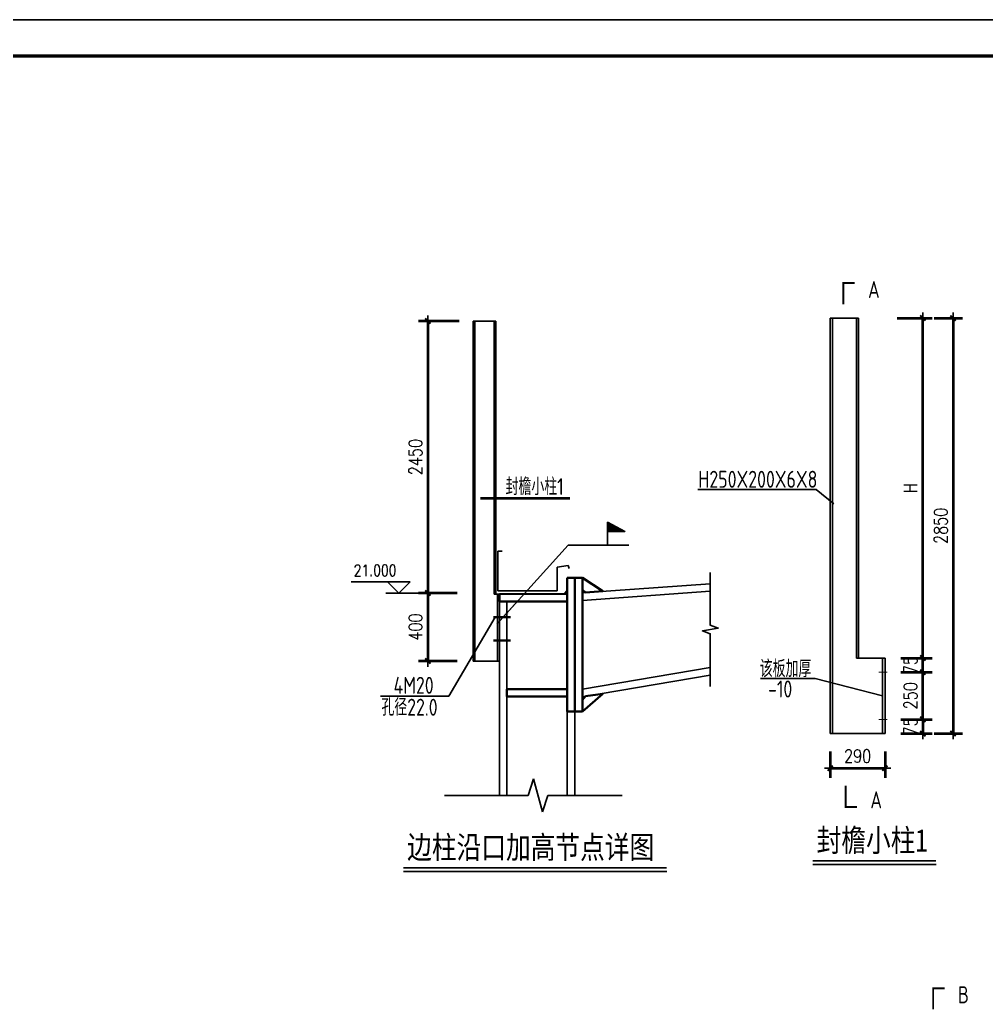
# Model space of a CAD drawing. Extents: x 69728788 to 150676229, y 15322671 to 43663798.
# Drawn here: x 75266592 to 75297317, y 19766204 to 19797703 of the extents above; entities that cross this region are included whole.
import ezdxf
from ezdxf.enums import TextEntityAlignment as Align

# ---------------------------------------------------------------- set-up
doc = ezdxf.new("R2010")
doc.units = 0
doc.header["$LTSCALE"] = 1000
doc.header["$MEASUREMENT"] = 0
doc.layers.get('0').update_dxf_attribs({"linetype": 'CONTINUOUS'})
doc.layers.get('DEFPOINTS').update_dxf_attribs({"linetype": 'CONTINUOUS'})
for name, color, linetype in [('11', 3, 'CONTINUOUS'), ('AXIS', 3, 'CONTINUOUS'), ('OTHER', 7, 'CONTINUOUS'), ('PUB_DIM', 3, 'CONTINUOUS'), ('PUB_TEXT', 7, 'CONTINUOUS'), ('PUB_TITLE', 4, 'CONTINUOUS'), ('水平支撑', 4, 'CONTINUOUS')]:
    doc.layers.add(name, color=color, linetype=linetype)
doc.layers.add('12', color=2, linetype='CONTINUOUS', lineweight=35)
doc.layers.add('次梁箍筋', color=1, linetype='CONTINUOUS', lineweight=40)
doc.styles.add('-楷体_GB2312', font='', dxfattribs={"width": 0.8})
doc.styles.add('DIM_FONT', font='SIMPLEX.shx', dxfattribs={"width": 0.8})
doc.styles.add('TSSD_Rein', font='atssdeng.shx', dxfattribs={"width": 0.7, "bigfont": 'atssdchn.shx'})
doc.styles.get('-楷体_GB2312').set_extended_font_data('SimSun')
doc.dimstyles.new('DIMN0.2', dxfattribs={"dimtxt": 350, "dimasz": 1, "dimexe": 250, "dimexo": 300, "dimgap": 150, "dimtad": 1, "dimdec": 0, "dimlfac": 0.2, "dimzin": 0, "dimdsep": 46, "dimtxsty": 'DIM_FONT', "dimblk": '_DIMX', "dimcen": 0.09, "dimclrt": 7, "dimadec": 0, "dimazin": 0, "dimtfac": 1, "dimtdec": 0, "dimtix": 1, "dimtmove": 2, "dimatfit": 3, "dimldrblk": '_DIMX', "dimfxl": 1, "dimtolj": 1, "dimtzin": 0, "dimarcsym": 0})
doc.dimstyles.new('DIMN0.25', dxfattribs={"dimtxt": 350, "dimasz": 1, "dimexe": 250, "dimexo": 300, "dimgap": 150, "dimtad": 1, "dimdec": 0, "dimlfac": 0.25, "dimzin": 0, "dimdsep": 46, "dimtxsty": 'DIM_FONT', "dimblk": '_DIMX', "dimcen": 0.09, "dimclrt": 7, "dimadec": 0, "dimazin": 0, "dimtfac": 1, "dimtdec": 0, "dimtix": 1, "dimtmove": 2, "dimatfit": 3, "dimldrblk": '_DIMX', "dimfxl": 1, "dimtolj": 1, "dimtzin": 0, "dimarcsym": 0})

# ---------------------------------------------------------------- blocks, each defined once
blk = doc.blocks.new('_DIMX')
blk.add_line((-150, 0), (150, 0))
at = {"const_width": 50}
blk.add_lwpolyline([(-70, -70), (70, 70)], dxfattribs=at)
blk = doc.blocks.new('*D1604')
at = {"layer": 'AXIS', "color": 0, "lineweight": -2}
for p, q in [((76380954, 21152585), (76381703, 21152585)), ((76381453, 21152584), (76381453, 21141586)), ((76380954, 21141585), (76381703, 21141585))]:
    blk.add_line(p, q, dxfattribs=at)
at = {"layer": 'DEFPOINTS', "color": 0}
for p in [(76380654, 21152585), (76380654, 21141585), (76381453, 21141585)]:
    blk.add_point(p, dxfattribs=at)
at = {"layer": 'AXIS', "color": 0, "lineweight": -2}
for p, rotation in [((76381453, 21152585), 90), ((76381453, 21141585), 270)]:
    blk.add_blockref('_DIMX', p, dxfattribs=dict(at, rotation=rotation))
at = {"layer": 'AXIS', "color": 7, "insert": (76381128, 21147085), "char_height": 350, "attachment_point": 5, "rotation": 90, "style": 'DIM_FONT'}
blk.add_mtext('\\A1;2850', dxfattribs=at)
blk = doc.blocks.new('*D1605')
at = {"layer": 'AXIS', "color": 0, "lineweight": -2}
for p, q in [((76380072, 21141960), (76380903, 21141960)), ((76380653, 21141961), (76380653, 21141962)), ((76380653, 21141960), (76380653, 21141585)), ((76380072, 21141585), (76380903, 21141585)), ((76380653, 21141584), (76380653, 21141583))]:
    blk.add_line(p, q, dxfattribs=at)
at = {"layer": 'DEFPOINTS', "color": 0}
for p in [(76379772, 21141960), (76379772, 21141585), (76380653, 21141585)]:
    blk.add_point(p, dxfattribs=at)
at = {"layer": 'AXIS', "color": 0, "lineweight": -2}
for p, rotation in [((76380653, 21141960), 270), ((76380653, 21141585), 90)]:
    blk.add_blockref('_DIMX', p, dxfattribs=dict(at, rotation=rotation))
at = {"layer": 'AXIS', "color": 7, "insert": (76380328, 21141773), "char_height": 350, "attachment_point": 5, "rotation": 90, "style": 'DIM_FONT'}
blk.add_mtext('\\A1;75', dxfattribs=at)
blk = doc.blocks.new('*D1608')
at = {"layer": 'AXIS', "color": 0, "lineweight": -2}
for p, q in [((76380072, 21143585), (76380903, 21143585)), ((76380653, 21143586), (76380653, 21143587)), ((76380653, 21143210), (76380653, 21143585)), ((76380072, 21143210), (76380903, 21143210)), ((76380653, 21143209), (76380653, 21143208))]:
    blk.add_line(p, q, dxfattribs=at)
at = {"layer": 'DEFPOINTS', "color": 0}
for p in [(76379772, 21143585), (76380653, 21143585), (76379772, 21143210)]:
    blk.add_point(p, dxfattribs=at)
at = {"layer": 'AXIS', "color": 0, "lineweight": -2}
for p, rotation in [((76380653, 21143585), 270), ((76380653, 21143210), 90)]:
    blk.add_blockref('_DIMX', p, dxfattribs=dict(at, rotation=rotation))
at = {"layer": 'AXIS', "color": 7, "insert": (76380328, 21143398), "char_height": 350, "attachment_point": 5, "rotation": 90, "style": 'DIM_FONT'}
blk.add_mtext('\\A1;75', dxfattribs=at)
blk = doc.blocks.new('_ARROW')
blk.add_solid([(0, 0), (-1, 0.1), (-1, -0.1)])
blk = doc.blocks.new('*D1617')
at = {"layer": 'AXIS', "color": 0, "lineweight": -2}
for p, q in [((76368372, 21152506), (76367287, 21152506)), ((76367537, 21152505), (76367537, 21145307)), ((76368312, 21145306), (76367287, 21145306))]:
    blk.add_line(p, q, dxfattribs=at)
at = {"layer": 'DEFPOINTS', "color": 0}
for p in [(76368672, 21152506), (76367537, 21145306), (76368612, 21145306)]:
    blk.add_point(p, dxfattribs=at)
at = {"layer": 'AXIS', "color": 0, "lineweight": -2}
for p, rotation in [((76367537, 21152506), 90), ((76367537, 21145306), 270)]:
    blk.add_blockref('_DIMX', p, dxfattribs=dict(at, rotation=rotation))
at = {"layer": 'AXIS', "color": 7, "insert": (76367212, 21148906), "char_height": 350, "attachment_point": 5, "rotation": 90, "style": 'DIM_FONT'}
blk.add_mtext('\\A1;2450', dxfattribs=at)
blk = doc.blocks.new('*D1618')
at = {"layer": 'AXIS', "color": 0, "lineweight": -2}
for p, q in [((76368312, 21145306), (76367287, 21145306)), ((76367537, 21145305), (76367537, 21143507)), ((76368318, 21143506), (76367287, 21143506))]:
    blk.add_line(p, q, dxfattribs=at)
at = {"layer": 'DEFPOINTS', "color": 0}
for p in [(76368612, 21145306), (76367537, 21143506), (76368618, 21143506)]:
    blk.add_point(p, dxfattribs=at)
at = {"layer": 'AXIS', "color": 0, "lineweight": -2}
for p, rotation in [((76367537, 21145306), 90), ((76367537, 21143506), 270)]:
    blk.add_blockref('_DIMX', p, dxfattribs=dict(at, rotation=rotation))
at = {"layer": 'AXIS', "color": 7, "insert": (76367212, 21144406), "char_height": 350, "attachment_point": 5, "rotation": 90, "style": 'DIM_FONT'}
blk.add_mtext('\\A1;400', dxfattribs=at)
blk = doc.blocks.new('11')
at = {"layer": 'PUB_TEXT'}
h = blk.add_hatch(dxfattribs=at)
h.set_pattern_fill('ANSI31', color=256, scale=1.6, style=0)
h.set_pattern_definition([(45, (76300350.64995, 20953786.20112), (-0.14142135624, 0.14142135624), [])])
h.paths.add_polyline_path([(76372299.4, 21146938.2), (76372757.5, 21146938.2), (76372299.4, 21147178.2)])
blk.add_line((76368934.2, 21147815.1), (76371300.1, 21147815.1))
at = {"layer": '11'}
for p, q in [((76371633, 21145312.6), (76375021.2, 21145553.1)), ((76371633, 21145112), (76375021.2, 21145352.5)), ((76369433, 21139959.4), (76369433, 21145078.4)), ((76369633, 21139959.4), (76369633, 21145094.4)), ((76371633, 21142762.9), (76375021.2, 21143331.2)), ((76371633, 21142561), (76375021.2, 21143129.3)), ((76371233, 21139948.9), (76371233, 21142167)), ((76371433, 21139948.9), (76371433, 21142167))]:
    blk.add_line(p, q, dxfattribs=at)
at = {"layer": '12'}
for p, q in [((76371233, 21142167), (76371233, 21145706.7)), ((76371233, 21145706.7), (76371433, 21145706.7)), ((76371233, 21145674.7), (76371233, 21145360.6)), ((76371433, 21142167), (76371433, 21145706.7)), ((76371433, 21145706.7), (76371433, 21142167)), ((76371433, 21145706.7), (76371633, 21145706.7)), ((76371633, 21145706.7), (76371633, 21142167)), ((76371633, 21145392.6), (76371633, 21145706.7)), ((76371633, 21145706.7), (76372175.3, 21145356)), ((76371233, 21145360.6), (76371153.3, 21145274.2)), ((76371712.7, 21145319), (76371633, 21145392.6)), ((76372175.3, 21145356), (76371712.7, 21145319)), ((76369433, 21145279), (76371233, 21145280.6)), ((76369433, 21145078.4), (76369433, 21145279)), ((76371233, 21145080), (76369433, 21145078.4)), ((76371233, 21145280.6), (76371233, 21145080)), ((76369633, 21142562), (76369633, 21142762)), ((76369633, 21142762), (76371233, 21142762)), ((76371233, 21142762), (76371233, 21142562)), ((76371233, 21142562), (76369633, 21142562)), ((76372171.8, 21142635.8), (76371633, 21142167)), ((76371633, 21142481), (76371712.2, 21142572)), ((76371633, 21142167), (76371633, 21142481)), ((76371712.2, 21142572), (76372171.8, 21142635.8)), ((76371433, 21142167), (76371233, 21142167)), ((76371633, 21142167), (76371433, 21142167))]:
    blk.add_line(p, q, dxfattribs=at)
at = {"layer": 'AXIS'}
blk.add_line((76367287.4, 21145305.6), (76366427, 21145305.6), dxfattribs=at)
at = {"layer": 'AXIS', "const_width": 25}
for points in [[(76379716, 21143210.5), (76379482.3, 21143210.5)], [(76379716, 21141960.5), (76379482.7, 21141960.5)]]:
    blk.add_lwpolyline(points, dxfattribs=at)
at = {"layer": 'AXIS', "color": 7, "linetype": 'Continuous', "const_width": 46.7}
for points in [[(76366889.6, 21138031.5), (76373869.7, 21138031.5)], [(76377737.2, 21138217.4), (76381005.6, 21138217.4)]]:
    blk.add_lwpolyline(points, dxfattribs=at)
at = {"layer": 'AXIS', "color": 7, "linetype": 'Continuous'}
for points in [[(76377737.2, 21138117.4), (76381005.6, 21138117.4)], [(76366889.6, 21137931.5), (76373869.7, 21137931.5)]]:
    blk.add_lwpolyline(points, dxfattribs=at)
at = {"layer": 'OTHER'}
for p, q in [((76370193.7, 21139948.9), (76370333.7, 21140388.9)), ((76370333.7, 21140388.9), (76370573.7, 21139508.9)), ((76367977.6, 21139948.9), (76370193.7, 21139948.9)), ((76370573.7, 21139508.9), (76370713.7, 21139948.9)), ((76370713.7, 21139948.9), (76372686.1, 21139948.9))]:
    blk.add_line(p, q, dxfattribs=at)
at = {"layer": 'PUB_DIM'}
for p, q in [((76366773.2, 21145605.6), (76365510.3, 21145605.6)), ((76366773.2, 21145305.6), (76366473.2, 21145605.6)), ((76366473.2, 21145605.6), (76367073.2, 21145605.6)), ((76367073.2, 21145605.6), (76366773.2, 21145305.6))]:
    blk.add_line(p, q, dxfattribs=at)
at = {"layer": 'PUB_DIM', "const_width": 50}
for points in [[(76378846.3, 21153515.2), (76378545.9, 21153515.2), (76378545.9, 21152954.1)], [(76378907.4, 21139641.5), (76378607.1, 21139641.5), (76378607.1, 21140202.6)], [(76381227.7, 21134841.6), (76380927.3, 21134841.6), (76380927.3, 21134280.4)]]:
    blk.add_lwpolyline(points, dxfattribs=at)
at = {"layer": 'PUB_DIM', "elevation": 231000}
blk.add_lwpolyline([(76375021.2, 21145853.1), (76375021.2, 21144453.7), (76375231.2, 21144377.3), (76374811.2, 21144303.2), (76375021.2, 21144228.7), (76375021.2, 21142829.3)], dxfattribs=at)
at = {"layer": 'PUB_DIM'}
blk.add_lwpolyline([(76369368.2, 21144481.9), (76369836.6, 21144999.5)], dxfattribs=at)
at = {"layer": 'PUB_TEXT'}
for p, q in [((76372299.4, 21146570.2), (76372299.4, 21147178.2)), ((76372299.4, 21147178.2), (76372757.5, 21146938.2)), ((76372757.5, 21146938.2), (76372299.4, 21146938.2)), ((76369368.2, 21144481.9), (76371257.8, 21146570.2)), ((76371257.8, 21146570.2), (76372861.6, 21146570.2)), ((76369317.7, 21144666), (76368095.1, 21142574.4)), ((76368095.1, 21142574.4), (76366281, 21142574.4))]:
    blk.add_line(p, q, dxfattribs=at)
at = {"layer": '水平支撑'}
for p, q in [((76368736.7, 21143505.6), (76368736.7, 21152505.6)), ((76368736.7, 21152505.6), (76369336.7, 21152505.6)), ((76368787.2, 21143505.6), (76368787.2, 21152505.6)), ((76369294.6, 21145279), (76369294.6, 21152505.6)), ((76369336.7, 21145279), (76369336.7, 21152505.6)), ((76378200.8, 21152585.5), (76378950.8, 21152585.5)), ((76378200.8, 21141585.5), (76378200.8, 21152585.5)), ((76378263.9, 21141585.5), (76378263.9, 21152585.5)), ((76378898.1, 21143585.5), (76378898.1, 21152585.5)), ((76378950.8, 21143585.5), (76378950.8, 21152585.5)), ((76377823.5, 21148047.3), (76374687.6, 21148047.3)), ((76378299.3, 21147668.6), (76377823.5, 21148047.3)), ((76369506.5, 21146414.2), (76369394.3, 21146414.2)), ((76369394.3, 21146414.2), (76369394.3, 21145361.6)), ((76370964.5, 21145995.1), (76371259.9, 21146037.6)), ((76370964.5, 21145361.6), (76370964.5, 21145995.1)), ((76371259.9, 21146037.6), (76371279.8, 21145955.5)), ((76369394.3, 21145361.6), (76370964.5, 21145361.6)), ((76369433, 21145279), (76369294.6, 21145279)), ((76369382.5, 21143505.6), (76369382.5, 21145279)), ((76369433, 21143505.6), (76369433, 21145279)), ((76368736.7, 21143505.6), (76369433, 21143505.6)), ((76379650.8, 21143585.5), (76378898.1, 21143585.5)), ((76379587.6, 21141585.5), (76379587.6, 21143585.5)), ((76379650.8, 21141585.5), (76379650.8, 21143585.5)), ((76377801.1, 21143042.3), (76376356.3, 21143042.3)), ((76379587.6, 21142585.5), (76377801.1, 21143042.3)), ((76378200.8, 21141585.5), (76379650.8, 21141585.5))]:
    blk.add_line(p, q, dxfattribs=at)
at = {"layer": '水平支撑', "const_width": 60}
for points in [[(76369276.1, 21144666), (76369728.9, 21144666)], [(76369276.1, 21144047.4), (76369728.9, 21144047.4)]]:
    blk.add_lwpolyline(points, dxfattribs=at)
at = {"layer": 'PUB_DIM', "xscale": 420.0000000002464, "yscale": 420, "zscale": 420, "rotation": 227.859785778621}
blk.add_blockref('_ARROW', (76369368.2, 21144481.9), dxfattribs=at)
at = {"layer": 'PUB_DIM', "style": 'DIM_FONT', "width": 0.8}
blk.add_text('21.000', height=300, dxfattribs=at).set_placement((76366141.7, 21145905.6), align=Align.MIDDLE)
at = {"layer": 'PUB_TEXT', "width": 0.8}
for s, height, style, p in [('A', 450, 'TSSD_Rein', (76379201.3, 21153117.9)), ('H250X200X6X8', 450, 'TSSD_Rein', (76374700.1, 21148092.7)), ('封檐小柱1', 450, 'TSSD_Rein', (76369597.8, 21147897.9)), ('该板加厚', 450, 'TSSD_Rein', (76376332.1, 21143076.3)), ('4M20', 450, 'TSSD_Rein', (76366630, 21142637.1)), ('-10', 450, 'TSSD_Rein', (76376553, 21142539.9)), ('孔径22.0', 450, 'TSSD_Rein', (76366307.3, 21142056.9)), ('A', 450, 'TSSD_Rein', (76379262.4, 21139606.2)), ('封檐小柱1', 600, '-楷体_GB2312', (76377837.1, 21138459.5)), ('边柱沿口加高节点详图', 600, '-楷体_GB2312', (76366989.4, 21138273.7)), ('B', 450, 'TSSD_Rein', (76381582.6, 21134444.2))]:
    blk.add_text(s, height=height, dxfattribs=dict(at, style=style)).set_placement(p)
at = {"layer": 'AXIS'}
blk.add_linear_dim(base=(76380652.9, 21152585.5), p1=(76379771.9, 21143585.5), p2=(76379671.9, 21152585.5), angle=90, text='H', dimstyle='DIMN0.2', dxfattribs=at).render()
for base, p1, p2, text, dimstyle, picture, middle in [((76381452.8, 21141585.5), (76380654.2, 21152585.5), (76380654.2, 21141585.5), '2850', 'DIMN0.2', '*D1604', (76381127.8, 21147085.5)), ((76367537.4, 21145305.6), (76368671.9, 21152505.6), (76368611.8, 21145305.6), '2450', 'DIMN0.25', '*D1617', (76367212.4, 21148905.6)), ((76367537.4, 21143505.6), (76368611.8, 21145305.6), (76368617.8, 21143505.6), '400', 'DIMN0.25', '*D1618', (76367212.4, 21144405.6))]:
    dim = blk.add_linear_dim(base=base, p1=p1, p2=p2, angle=90, text=text, dimstyle=dimstyle, dxfattribs=at)
    dim.commit()
    dim.dimension.update_dxf_attribs({"geometry": picture, "text_midpoint": middle})
for base, p1, p2, picture, middle in [((76380652.9, 21143585.5), (76379771.9, 21143210.5), (76379771.9, 21143585.5), '*D1608', (76380327.9, 21143398)), ((76380652.9, 21141585.5), (76379771.9, 21141960.5), (76379771.9, 21141585.5), '*D1605', (76380327.9, 21141773))]:
    dim = blk.add_linear_dim(base=base, p1=p1, p2=p2, angle=90, dimstyle='DIMN0.2', dxfattribs=at)
    dim.commit()
    dim.dimension.update_dxf_attribs({"geometry": picture, "text_midpoint": middle})
blk.add_linear_dim(base=(76380652.9, 21143210.5), p1=(76379771.9, 21141960.5), p2=(76379771.9, 21143210.5), angle=90, dimstyle='DIMN0.2', dxfattribs=at).render()
blk.add_linear_dim(base=(76379650.8, 21140664.8), p1=(76378200.8, 21141408.4), p2=(76379650.8, 21141408.4), dimstyle='DIMN0.2', dxfattribs=at).render()

msp = doc.modelspace()

# ---------------------------------------------------------------- linework, layer by layer
at = {"layer": 'PUB_TITLE'}
msp.add_lwpolyline([(75107584.3, 19729392.8), (75325164.3, 19729392.8), (75325164.3, 19797702.8), (75107584.3, 19797702.8)], close=True, dxfattribs=at)
at = {"layer": 'PUB_TITLE', "const_width": 115}
msp.add_lwpolyline([(75110459.3, 19730542.8), (75324014.3, 19730542.8), (75324014.3, 19796552.8), (75110459.3, 19796552.8)], close=True, dxfattribs=at)

# ---------------------------------------------------------------- block references
at = {"layer": '次梁箍筋', "xscale": 1.200000002980232, "yscale": 1.199999999254942, "zscale": 1.200000000011642}
msp.add_blockref('11', (-16361481.5, -5594877), dxfattribs=at)

doc.saveas('drawing.dxf')
